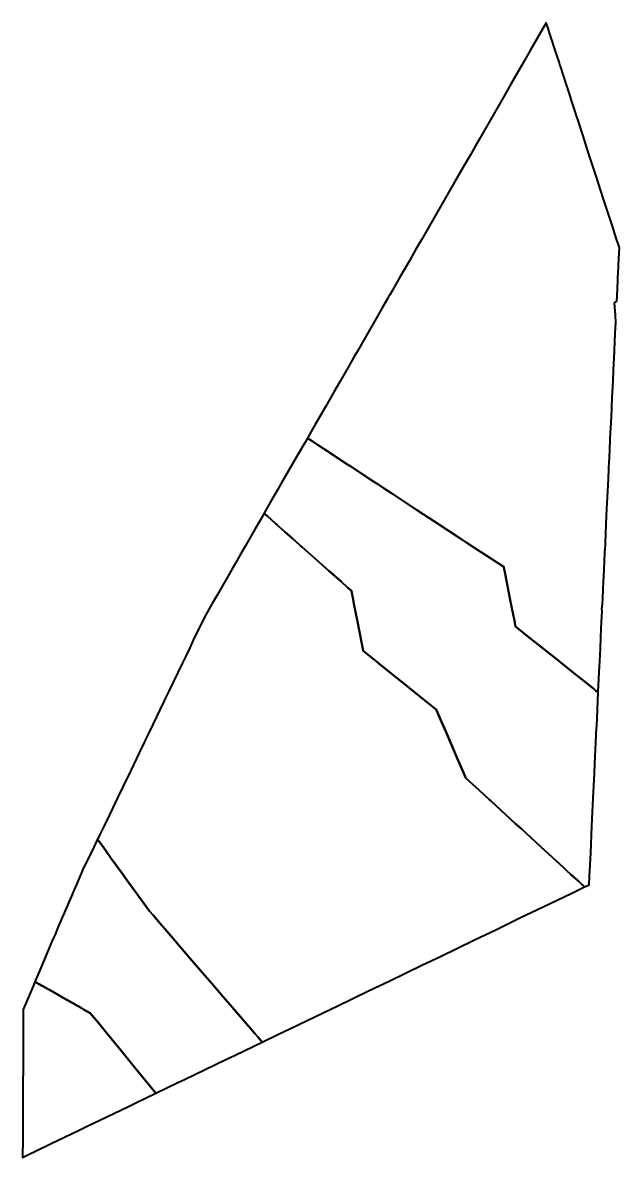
# Model space of a CAD drawing. Header units: metres. Extents: x 807478 to 807548, y 9157549 to 9157683.
import ezdxf

# ---------------------------------------------------------------- set-up
doc = ezdxf.new("R2010")
doc.units = ezdxf.units.M
doc.header["$MEASUREMENT"] = 0
doc.layers.add('2860-21231', color=1, linetype='Continuous')

msp = doc.modelspace()

# ---------------------------------------------------------------- linework, layer by layer
at = {"layer": '2860-21231', "color": 1, "lineweight": 40, "true_color": 0xff0000}
msp.add_lwpolyline([(807506.48, 9157625.36), (807506.42, 9157625.25), (807506.81, 9157624.9), (807507.76, 9157624.06), (807507.95, 9157623.89), (807508.16, 9157623.71), (807508.85, 9157623.09), (807509.77, 9157622.27), (807510.55, 9157621.58), (807510.77, 9157621.39), (807510.77, 9157621.39), (807510.91, 9157621.27), (807511.57, 9157620.68), (807514.01, 9157618.52), (807515.49, 9157617.2), (807516.25, 9157616.53), (807516.72, 9157616.11), (807516.75, 9157615.92), (807516.76, 9157615.9), (807516.96, 9157614.89), (807516.98, 9157614.78), (807517.24, 9157613.44), (807517.27, 9157613.27), (807517.38, 9157612.72), (807517.97, 9157609.68), (807518.01, 9157609.47), (807518.09, 9157609.05), (807519.68, 9157607.78), (807520.2, 9157607.36), (807522.51, 9157605.51), (807525.79, 9157602.89), (807525.94, 9157602.77), (807526.71, 9157602.15), (807527, 9157601.49), (807527.35, 9157600.67), (807527.84, 9157599.55), (807529.32, 9157596.11), (807529.91, 9157594.77), (807530.22, 9157594.04), (807531.77, 9157592.62), (807533, 9157591.49), (807533.15, 9157591.36), (807536.05, 9157588.7), (807536.77, 9157588.05), (807539.07, 9157585.93), (807541.31, 9157583.89), (807541.72, 9157583.51), (807542.1, 9157583.16), (807542.61, 9157582.69), (807543.5, 9157581.88), (807543.91, 9157581.51), (807544.01, 9157581.41), (807544.09, 9157581.33), (807544.22, 9157581.22), (807544.76, 9157581.48), (807544.81, 9157582.5), (807544.94, 9157585.2), (807545.09, 9157588.43), (807545.25, 9157591.68), (807545.38, 9157594.58), (807545.44, 9157595.74), (807545.64, 9157599.97), (807545.65, 9157600.15), (807545.69, 9157601.13), (807545.84, 9157604.13), (807545.56, 9157604.35), (807545.3, 9157604.55), (807545.1, 9157604.71), (807543.82, 9157605.73), (807542.9, 9157606.47), (807540.81, 9157608.13), (807538.99, 9157609.59), (807537.33, 9157610.91), (807537.11, 9157611.08), (807536.09, 9157611.9), (807535.9, 9157612.83), (807535.84, 9157613.13), (807535.76, 9157613.53), (807535.69, 9157613.87), (807535.45, 9157615.07), (807534.8, 9157618.3), (807534.73, 9157618.67), (807534.69, 9157618.87), (807534.68, 9157618.91), (807534.68, 9157618.93), (807532.04, 9157620.66), (807530.33, 9157621.78), (807529.75, 9157622.17), (807526.53, 9157624.28), (807524.51, 9157625.6), (807521.43, 9157627.63), (807520.58, 9157628.18), (807520.29, 9157628.37), (807520.29, 9157628.38), (807519.83, 9157628.68), (807519.33, 9157629.01), (807518.18, 9157629.76), (807516.6, 9157630.8), (807516.27, 9157631.01), (807513.46, 9157632.86), (807512.81, 9157633.29), (807512.2, 9157633.69), (807512.18, 9157633.7), (807511.53, 9157634.13), (807511.21, 9157633.58), (807510.37, 9157632.11), (807509.34, 9157630.33), (807508.92, 9157629.59), (807508.48, 9157628.84), (807507.98, 9157627.96), (807507.15, 9157626.52)], close=True, dxfattribs=at)
at = {"layer": '2860-21231', "color": 3, "lineweight": 40, "true_color": 0x00ff00}
msp.add_lwpolyline([(807486.77, 9157586.82), (807486.92, 9157586.63), (807487.42, 9157585.94), (807488.39, 9157584.59), (807489.59, 9157582.94), (807490.48, 9157581.72), (807491.15, 9157580.78), (807491.65, 9157580.09), (807492.92, 9157578.35), (807493.32, 9157577.88), (807494.35, 9157576.69), (807494.47, 9157576.55), (807495.89, 9157574.9), (807497.66, 9157572.84), (807498.92, 9157571.39), (807500.25, 9157569.85), (807501.61, 9157568.27), (807502.67, 9157567.03), (807505.34, 9157563.94), (807505.67, 9157563.55), (807506.2, 9157562.94), (807506.2, 9157562.94), (807508.04, 9157563.82), (807509.52, 9157564.54), (807513.4, 9157566.4), (807515.02, 9157567.18), (807518.72, 9157568.96), (807521.23, 9157570.17), (807525.04, 9157572), (807527.21, 9157573.04), (807531.22, 9157574.97), (807533.74, 9157576.18), (807536.52, 9157577.52), (807539.43, 9157578.92), (807542.62, 9157580.45), (807544.22, 9157581.22), (807544.09, 9157581.33), (807544.01, 9157581.41), (807543.91, 9157581.51), (807543.5, 9157581.88), (807542.61, 9157582.69), (807542.1, 9157583.16), (807541.72, 9157583.51), (807541.31, 9157583.89), (807539.07, 9157585.93), (807536.77, 9157588.05), (807536.05, 9157588.7), (807533.15, 9157591.36), (807533, 9157591.49), (807531.77, 9157592.62), (807530.22, 9157594.04), (807529.91, 9157594.77), (807529.32, 9157596.11), (807527.84, 9157599.55), (807527.35, 9157600.67), (807527, 9157601.49), (807526.71, 9157602.15), (807525.94, 9157602.77), (807525.79, 9157602.89), (807522.51, 9157605.51), (807520.2, 9157607.36), (807519.68, 9157607.78), (807518.09, 9157609.05), (807518.01, 9157609.47), (807517.97, 9157609.68), (807517.38, 9157612.72), (807517.27, 9157613.27), (807517.24, 9157613.44), (807516.98, 9157614.78), (807516.96, 9157614.89), (807516.76, 9157615.9), (807516.75, 9157615.92), (807516.72, 9157616.11), (807516.25, 9157616.53), (807515.49, 9157617.2), (807514.01, 9157618.52), (807511.57, 9157620.68), (807510.91, 9157621.27), (807510.77, 9157621.39), (807510.77, 9157621.39), (807510.55, 9157621.58), (807509.77, 9157622.27), (807508.85, 9157623.09), (807508.16, 9157623.71), (807507.95, 9157623.89), (807507.76, 9157624.06), (807506.81, 9157624.9), (807506.42, 9157625.25), (807505.86, 9157624.28), (807505.37, 9157623.42), (807504.11, 9157621.23), (807503.57, 9157620.3), (807503.03, 9157619.37), (807502.61, 9157618.64), (807500.87, 9157615.61), (807500.3, 9157614.62), (807499.73, 9157613.64), (807499.38, 9157613.03), (807498.07, 9157610.3), (807497.65, 9157609.41), (807497.25, 9157608.58), (807496.79, 9157607.64), (807495.18, 9157604.28), (807494.8, 9157603.51), (807494.6, 9157603.08), (807492.85, 9157599.45), (807492.75, 9157599.24), (807492.44, 9157598.59), (807492.14, 9157597.97), (807492.05, 9157597.78), (807490.69, 9157594.95), (807489.76, 9157593.02), (807489.18, 9157591.81), (807488.17, 9157589.73), (807487.54, 9157588.41), (807487.08, 9157587.46)], close=True, dxfattribs=at)
at = {"layer": '2860-21231', "color": 4, "lineweight": 40, "true_color": 0x00ffff}
msp.add_lwpolyline([(807479.47, 9157570.24), (807479.39, 9157570.04), (807480.31, 9157569.52), (807481.73, 9157568.72), (807482.8, 9157568.11), (807483.15, 9157567.92), (807484.13, 9157567.36), (807484.85, 9157566.96), (807485.21, 9157566.75), (807485.92, 9157566.35), (807486.87, 9157565.19), (807487.84, 9157564.01), (807489.47, 9157562.02), (807490.95, 9157560.2), (807493.08, 9157557.6), (807493.44, 9157557.16), (807493.65, 9157556.9), (807496.26, 9157558.16), (807497.03, 9157558.53), (807501.9, 9157560.87), (807503, 9157561.4), (807506.2, 9157562.94), (807506.2, 9157562.94), (807505.67, 9157563.55), (807505.34, 9157563.94), (807502.67, 9157567.03), (807501.61, 9157568.27), (807500.25, 9157569.85), (807498.92, 9157571.39), (807497.66, 9157572.84), (807495.89, 9157574.9), (807494.47, 9157576.55), (807494.35, 9157576.69), (807493.32, 9157577.88), (807492.92, 9157578.35), (807491.65, 9157580.09), (807491.15, 9157580.78), (807490.48, 9157581.72), (807489.59, 9157582.94), (807488.39, 9157584.59), (807487.42, 9157585.94), (807486.92, 9157586.63), (807486.77, 9157586.82), (807486.71, 9157586.69), (807486.33, 9157585.89), (807484.98, 9157583.1), (807484.96, 9157583.06), (807484.62, 9157582.26), (807484.3, 9157581.52), (807483.98, 9157580.79), (807483.67, 9157580.07), (807482.11, 9157576.45), (807481.76, 9157575.62), (807481.61, 9157575.28), (807481.4, 9157574.79), (807480.08, 9157571.67), (807479.77, 9157570.95)], close=True, dxfattribs=at)
at = {"layer": '2860-21231', "color": 40, "lineweight": 40, "true_color": 0xffbb00}
msp.add_lwpolyline([(807477.95, 9157551.58), (807477.94, 9157549.35), (807480.18, 9157550.43), (807480.66, 9157550.66), (807481.31, 9157550.97), (807484.7, 9157552.6), (807485.48, 9157552.98), (807490.34, 9157555.31), (807491.3, 9157555.77), (807493.65, 9157556.9), (807493.44, 9157557.16), (807493.08, 9157557.6), (807490.95, 9157560.2), (807489.47, 9157562.02), (807487.84, 9157564.01), (807486.87, 9157565.19), (807485.92, 9157566.35), (807485.21, 9157566.75), (807484.85, 9157566.96), (807484.13, 9157567.36), (807483.15, 9157567.92), (807482.8, 9157568.11), (807481.73, 9157568.72), (807480.31, 9157569.52), (807479.39, 9157570.04), (807479.17, 9157569.53), (807478.01, 9157566.79), (807478.01, 9157566.4), (807478, 9157565.32), (807478, 9157564.51), (807477.99, 9157560.46), (807477.97, 9157557.51), (807477.95, 9157552.26), (807477.95, 9157551.93)], close=True, dxfattribs=at)
at = {"layer": '2860-21231', "color": 3, "lineweight": 40, "true_color": 0x00ff00}
msp.add_polyline3d([(807511.53, 9157634.13, 2869.17), (807512.18, 9157633.7, 2869.17), (807512.2, 9157633.69, 2869.17), (807512.81, 9157633.29, 2869.17), (807513.46, 9157632.86, 2869.17), (807516.27, 9157631.01, 2869.17), (807516.6, 9157630.8, 2869.17), (807518.18, 9157629.76, 2869.17), (807519.33, 9157629.01, 2869.17), (807519.83, 9157628.68, 2869.17), (807520.29, 9157628.38, 2869.17), (807520.29, 9157628.37, 2869.17), (807520.58, 9157628.18, 2869.17), (807521.43, 9157627.63, 2869.17), (807524.51, 9157625.6, 2869.17), (807526.53, 9157624.28, 2869.17), (807529.75, 9157622.17, 2869.17), (807530.33, 9157621.78, 2869.17), (807532.04, 9157620.66, 2869.17), (807534.68, 9157618.93, 2869.17), (807534.68, 9157618.91, 2869.17), (807534.69, 9157618.87, 2869.17), (807534.73, 9157618.67, 2869.17), (807534.8, 9157618.3, 2869.17), (807535.45, 9157615.07, 2869.17), (807535.69, 9157613.87, 2869.17), (807535.76, 9157613.53, 2869.17), (807535.84, 9157613.13, 2869.17), (807535.9, 9157612.83, 2869.17), (807536.09, 9157611.9, 2869.17), (807537.11, 9157611.08, 2869.17), (807537.33, 9157610.91, 2869.17), (807538.99, 9157609.59, 2869.17), (807540.81, 9157608.13, 2869.17), (807542.9, 9157606.47, 2869.17), (807543.82, 9157605.73, 2869.17), (807545.1, 9157604.71, 2869.17), (807545.3, 9157604.55, 2869.17), (807545.56, 9157604.35, 2869.17), (807545.84, 9157604.13, 2869.17), (807545.84, 9157604.3, 2869.17), (807545.87, 9157604.92, 2869.17), (807545.95, 9157606.59, 2869.17), (807545.98, 9157607.15, 2869.17), (807546.05, 9157608.56, 2869.17), (807546.08, 9157609.37, 2869.17), (807546.14, 9157610.51, 2869.17), (807546.19, 9157611.71, 2869.17), (807546.26, 9157613.1, 2869.17), (807546.29, 9157613.68, 2869.17), (807546.24, 9157614.12, 2869.17), (807546.31, 9157614.16, 2869.17), (807546.36, 9157615.19, 2869.17), (807546.42, 9157616.38, 2869.17), (807546.49, 9157617.87, 2869.17), (807546.52, 9157618.59, 2869.17), (807546.62, 9157620.63, 2869.17), (807546.62, 9157620.8, 2869.17), (807546.59, 9157620.83, 2869.17), (807546.63, 9157620.9, 2869.17), (807546.67, 9157621.74, 2869.17), (807546.72, 9157622.83, 2869.17), (807546.72, 9157622.92, 2869.17), (807546.82, 9157624.92, 2869.17), (807546.82, 9157625.01, 2869.17), (807546.93, 9157627.21, 2869.17), (807547.03, 9157629.29, 2869.17), (807547.03, 9157629.34, 2869.17), (807547.13, 9157631.45, 2869.17), (807547.14, 9157631.61, 2869.17), (807547.14, 9157631.72, 2869.17), (807547.15, 9157631.85, 2869.17), (807547.24, 9157633.85, 2869.17), (807547.25, 9157634.11, 2869.17), (807547.34, 9157635.92, 2869.17), (807547.42, 9157637.54, 2869.17), (807547.43, 9157637.87, 2869.17), (807547.52, 9157639.64, 2869.17), (807547.54, 9157640.09, 2869.17), (807547.63, 9157641.96, 2869.17), (807547.64, 9157642.21, 2869.17), (807547.74, 9157644.29, 2869.17), (807547.74, 9157644.44, 2869.17), (807547.84, 9157646.5, 2869.17), (807547.9, 9157647.72, 2869.17), (807547.85, 9157648.6, 2869.17), (807547.85, 9157648.62, 2869.17), (807547.75, 9157650.06, 2869.17), (807548.02, 9157650.27, 2869.17), (807548.05, 9157650.84, 2869.17), (807548.13, 9157652.64, 2869.17), (807548.15, 9157653.07, 2869.17), (807548.17, 9157653.55, 2869.17), (807548.26, 9157655.26, 2869.17), (807548.32, 9157656.57, 2869.17), (807548.03, 9157657.46, 2869.17), (807547.78, 9157658.21, 2869.17), (807547.5, 9157659.09, 2869.17), (807547.07, 9157660.41, 2869.17), (807546.47, 9157662.27, 2869.17), (807545.83, 9157664.23, 2869.17), (807545.66, 9157664.74, 2869.17), (807545.23, 9157666.07, 2869.17), (807544.81, 9157667.36, 2869.17), (807544.74, 9157667.58, 2869.17), (807544, 9157669.86, 2869.17), (807543.45, 9157671.55, 2869.17), (807543.27, 9157672.09, 2869.17), (807543.1, 9157672.61, 2869.17), (807542.61, 9157674.14, 2869.17), (807542.58, 9157674.23, 2869.17), (807542.09, 9157675.74, 2869.17), (807541.36, 9157677.97, 2869.17), (807541.31, 9157678.12, 2869.17), (807541.25, 9157678.33, 2869.17), (807540.94, 9157679.27, 2869.17), (807540.6, 9157680.33, 2869.17), (807540.43, 9157680.83, 2869.17), (807540.09, 9157681.87, 2869.17), (807539.91, 9157682.44, 2869.17), (807539.82, 9157682.72, 2000), (807539.7, 9157683.08, 2000), (807537.82, 9157679.81, 2869.17), (807536.81, 9157678.06, 2869.17), (807535.54, 9157675.85, 2869.17), (807534.49, 9157674.03, 2869.17), (807531.89, 9157669.51, 2869.17), (807531.34, 9157668.55, 2869.17), (807530.75, 9157667.52, 2869.17), (807529.91, 9157666.07, 2869.17), (807528.89, 9157664.3, 2869.17), (807527.83, 9157662.45, 2869.17), (807526.56, 9157660.25, 2869.17), (807524.97, 9157657.49, 2869.17), (807524.8, 9157657.18, 2869.17), (807524.29, 9157656.3, 2869.17), (807523.89, 9157655.61, 2869.17), (807523.56, 9157655.03, 2869.17), (807522.43, 9157653.07, 2869.17), (807521.51, 9157651.47, 2869.17), (807521.24, 9157651.01, 2869.17), (807521.1, 9157650.77, 2869.17), (807521.02, 9157650.62, 2869.17), (807520.32, 9157649.4, 2869.17), (807519.49, 9157647.95, 2869.17), (807517.42, 9157644.36, 2869.17), (807517.01, 9157643.65, 2869.17), (807516.4, 9157642.6, 2869.17), (807515.23, 9157640.56, 2869.17), (807514.69, 9157639.63, 2869.17), (807513.65, 9157637.81, 2869.17), (807512.45, 9157635.74, 2869.17), (807511.97, 9157634.89, 2869.17)], close=True, dxfattribs=at)

doc.saveas('drawing.dxf')
